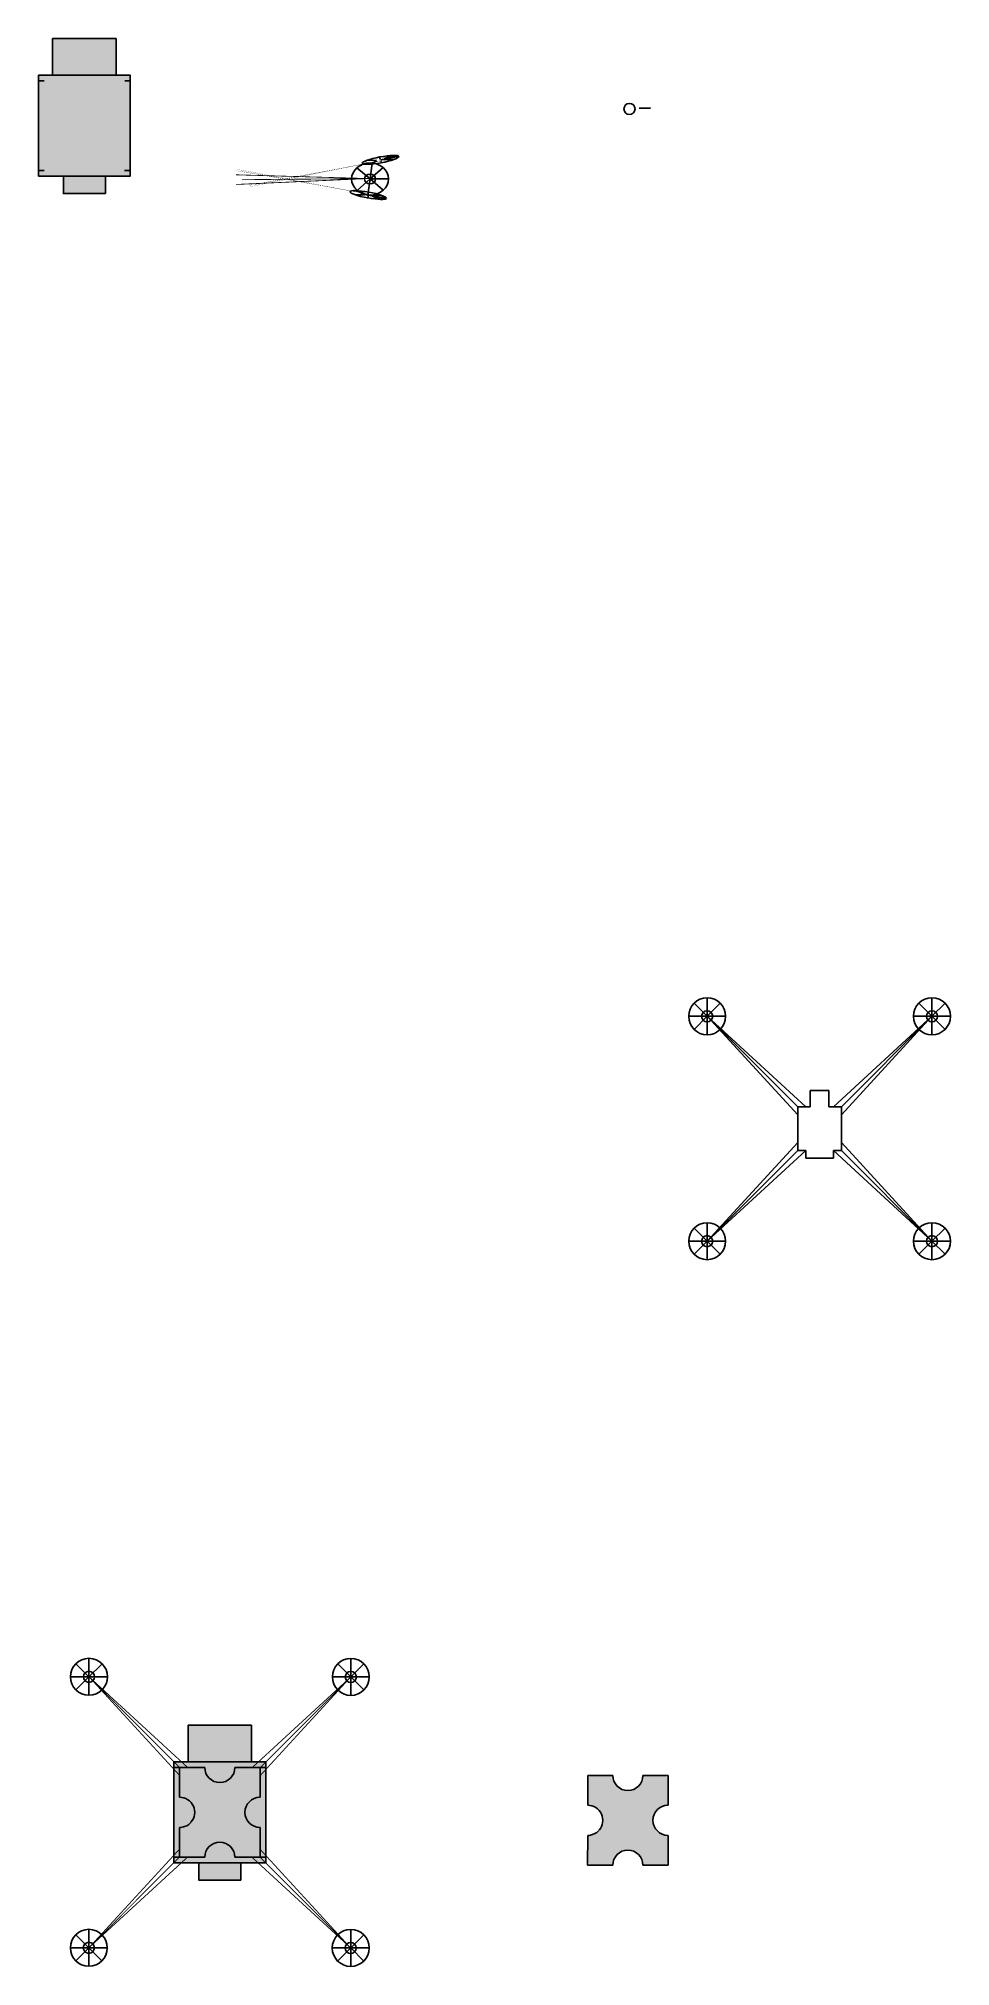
# Model space of a CAD drawing. Header units: inches. Extents: x 1084 to 30341, y 1654 to 63483.
import ezdxf

# ---------------------------------------------------------------- set-up
doc = ezdxf.new("R2010")
doc.units = ezdxf.units.IN
doc.header["$MEASUREMENT"] = 0
doc.layers.get('0').update_dxf_attribs({"true_color": 0xc2ced6})
pattern_1 = [(45, (4054.63583, -1e-11), (-0.0883883476, 0.0883883476), [])]
pattern_2 = [(45, (-290.38935, 54094.93544), (-0.0883883476, 0.0883883476), [])]

msp = doc.modelspace()

# ---------------------------------------------------------------- hatches: boundary and pattern name
h = msp.add_hatch()
h.set_pattern_fill('ANSI31', color=256)
h.set_pattern_definition(pattern_2)
h.paths.add_polyline_path([(3576, 63483), (1535, 63483), (1535, 62307), (3576, 62307)])
h = msp.add_hatch()
h.set_pattern_fill('ANSI31', color=256)
h.set_pattern_definition(pattern_2)
h.paths.add_polyline_path([(4027, 62307), (1084, 62307), (1084, 59072), (4027, 59072)])
h = msp.add_hatch()
h.set_pattern_fill('ANSI31', color=256)
h.set_pattern_definition(pattern_2)
h.paths.add_polyline_path([(3227, 59072), (1884, 59072), (1884, 58513), (3227, 58513)])
h = msp.add_hatch()
h.set_pattern_fill('ANSI31', color=256)
h.set_pattern_definition(pattern_1)
h.paths.add_polyline_path([(7921, 9388), (5880, 9388), (5880, 8212), (7921, 8212)])
h = msp.add_hatch()
h.set_pattern_fill('ANSI31', color=256)
h.set_pattern_definition(pattern_1)
h.paths.add_polyline_path([(8372, 8212), (5429, 8212), (5429, 4978), (8372, 4978)])
at = {"true_color": 0x828282}
h = msp.add_hatch(dxfattribs=at)
h.set_pattern_fill('ANSI31', color=8)
h.set_pattern_definition([(45, (-13090.49616, 255.20282), (-0.08838834765, 0.08838834765), [])])
h.paths.add_polyline_path([(8194, 7960, -0.414437), (8124, 8031), (7384, 8035, -1), (6417, 8035), (5681, 8035, -0.414214), (5611, 7964), (5611, 7079, -0.644241), (5975, 6277, -0.012097), (5960, 6259, -0.15736), (5698, 6119, -0.044936), (5611, 6111), (5607, 5230, -0.414437), (5677, 5159), (6417, 5155, -1), (7384, 5155), (8120, 5155, -0.414214), (8190, 5225), (8190, 6111, -1), (8190, 7079)])
h = msp.add_hatch()
h.set_pattern_fill('ANSI31', color=256)
h.paths.add_polyline_path([(21284, 7705, -0.414437), (21214, 7776), (20475, 7779, -1), (19507, 7779), (18772, 7779, -0.414214), (18702, 7709), (18702, 6824, -0.644241), (19066, 6021, -0.012097), (19050, 6004, -0.15736), (18788, 5864, -0.044936), (18702, 5856), (18698, 4974, -0.414437), (18768, 4904), (19507, 4900, -1), (20475, 4900), (21210, 4900, -0.414214), (21280, 4970), (21280, 5856, -1), (21280, 6824)])
h = msp.add_hatch()
h.set_pattern_fill('ANSI31', color=256)
h.set_pattern_definition(pattern_1)
h.paths.add_polyline_path([(7572, 4978), (6229, 4978), (6229, 4418), (7572, 4418)])

# ---------------------------------------------------------------- linework, layer by layer
at = {"color": 250}
for p, q in [((1084, 62129, 41), (1084, 62307, 41)), ((1266, 62129, 41), (1084, 62129, 41)), ((4027, 62307, 41), (3801, 62307, 41)), ((4027, 62125, 41), (3849, 62125, 41)), ((4027, 62307, 41), (4027, 61943, 41)), ((4027, 62307, 41), (4027, 62125, 41)), ((1084, 59072, 41), (1084, 59254, 41)), ((1084, 59254, 41), (1262, 59254, 41)), ((1084, 59072, 41), (1884, 59072, 41)), ((3227, 59072, 41), (4027, 59072, 41)), ((3845, 59250, 41), (4027, 59250, 41)), ((4027, 59072, 41), (3849, 59072, 41)), ((4027, 59254, 41), (4027, 59072, 41)), ((4027, 59250, 41), (4027, 59072, 41)), ((5429, 8035), (5429, 8212)), ((8372, 8212), (8146, 8212)), ((8372, 8212), (8372, 7848)), ((8372, 8212), (8372, 8030)), ((5611, 8035), (5429, 8035)), ((8372, 8030), (8194, 8030)), ((5429, 4978), (5429, 5160)), ((5429, 5160), (5607, 5160)), ((5429, 4978), (6229, 4978)), ((7572, 4978), (8372, 4978)), ((8190, 5155), (8372, 5155)), ((8372, 4978), (8194, 4978)), ((8372, 5160), (8372, 4978)), ((8372, 5155), (8372, 4978))]:
    msp.add_line(p, q, dxfattribs=at)
at = {"color": 3, "extrusion": (0.058767, -0.15094, -0.986795)}
for p, q in [((11924, 59588, 2499), (11616, 59577, 2778)), ((11940, 59551, 2251), (11672, 59451, 1951)), ((12044, 59620, 2555), (12013, 59696, 2962)), ((12066, 59566, 2205), (12089, 59534, 1790)), ((12170, 59636, 2509), (12439, 59735, 2809)), ((12187, 59598, 2261), (12495, 59610, 1982)), ((12230, 59627, 2387), (12632, 59734, 2397))]:
    msp.add_line(p, q, dxfattribs=at)
at = {"color": 3, "extrusion": (1.39888e-14, -0.5, 0.866025)}
msp.add_line((11721, 58980, 1146), (11793, 59490, 1440), dxfattribs=at)
at = {"color": 3, "extrusion": (-0.180836, 0.970539, -0.159223)}
for q in [(12637, 59705, 2402), (12495, 59610, 1982)]:
    msp.add_line((12055, 59593, 2380), q, dxfattribs=at)
at = {"color": 3, "extrusion": (1.39276e-14, -0.5, 0.866025)}
for q in [(11298, 59339, 1354), (11306, 58613, 935), (12136, 59346, 1358), (12314, 58985, 1149), (12144, 58620, 939)]:
    msp.add_line((11721, 58980, 1146), q, dxfattribs=at)
at = {"extrusion": (1.39276e-14, -0.5, 0.866025)}
for q in [(11298, 59339, 1354), (11306, 58613, 935), (12136, 59346, 1358), (12144, 58620, 939)]:
    msp.add_line((11721, 58980, 1146), q, dxfattribs=at)
at = {"extrusion": (1.39888e-14, -0.5, 0.866025)}
msp.add_line((11649, 58470, 852), (11721, 58980, 1146), dxfattribs=at)
msp.add_line((11649, 58470, 852), (11721, 58980, 1146), dxfattribs=at)
at = {"color": 3, "extrusion": (0, 0.161892, 0.986809)}
for p, q in [((11537, 58469, -68), (11246, 58474, -364)), ((11539, 58509, 180), (11252, 58609, 464)), ((11660, 58438, -116), (11654, 58357, -524)), ((11661, 58495, 234), (11660, 58532, 649)), ((11784, 58424, -62), (12070, 58324, -346)), ((11786, 58464, 186), (12077, 58458, 482)), ((11836, 58434, 63), (12239, 58331, 77))]:
    msp.add_line(p, q, dxfattribs=at)
at = {"color": 3, "extrusion": (-0.180836, -0.970539, 0.159223)}
for q in [(12077, 58458, 482), (12244, 58360, 72)]:
    msp.add_line((11661, 58466, 59), q, dxfattribs=at)
for p, q in [((22535, 32126), (22116, 32545)), ((22535, 32126), (22535, 32719)), ((22535, 32126), (22535, 32719)), ((22535, 32126), (22954, 32545)), ((29748, 32126), (29329, 32545)), ((29748, 32126), (29748, 32719)), ((29748, 32126), (29748, 32719)), ((29748, 32126), (30167, 32545)), ((22535, 32126), (21942, 32126)), ((22535, 32126), (21942, 32126)), ((22535, 32126), (22116, 31706)), ((22535, 32126), (25443, 29218)), ((22535, 32126), (23128, 32126)), ((22535, 32126), (22535, 31533)), ((22535, 32126), (23128, 32126)), ((22535, 32126), (22954, 31706)), ((22535, 32126), (22535, 31533)), ((25443, 29218), (22535, 32126)), ((22535, 32126), (25700, 29218)), ((25443, 28961), (22535, 32126)), ((26584, 29218), (29748, 32126)), ((26841, 29218), (29748, 32126)), ((29748, 32126), (26841, 28961)), ((29748, 32126), (29155, 32126)), ((29748, 32126), (29155, 32126)), ((29748, 32126), (29329, 31706)), ((29748, 32126), (30341, 32126)), ((29748, 32126), (29748, 31533)), ((29748, 32126), (30341, 32126)), ((29748, 32126), (30167, 31706)), ((29748, 32126), (29748, 31533)), ((25443, 29218), (25842, 29218)), ((25443, 27820), (25443, 29218)), ((26441, 29218), (26841, 29218)), ((26841, 29218), (26584, 29218)), ((26841, 29218), (26584, 29218)), ((26841, 29218), (26841, 27820)), ((26841, 29218), (26841, 28961)), ((22535, 24913), (25443, 28077)), ((26841, 28077), (29748, 24913)), ((22535, 24913), (25443, 27820)), ((25443, 27820), (22535, 24913)), ((25700, 27820), (22535, 24913)), ((25700, 27820), (25443, 27820)), ((26841, 27820), (26584, 27820)), ((29748, 24913), (26584, 27820)), ((26841, 27820), (29748, 24913)), ((26841, 27820), (29748, 24913)), ((22535, 24913), (22535, 25506)), ((22535, 24913), (22535, 25506)), ((29748, 24913), (29748, 25506)), ((29748, 24913), (29748, 25506)), ((22535, 24913), (21942, 24913)), ((22535, 24913), (21942, 24913)), ((22535, 24913), (22116, 25332)), ((22535, 24913), (22116, 24493)), ((22535, 24913), (22954, 25332)), ((22535, 24913), (23128, 24913)), ((22535, 24913), (22535, 24320)), ((22535, 24913), (23128, 24913)), ((22535, 24913), (22954, 24493)), ((22535, 24913), (22535, 24320)), ((29748, 24913), (29155, 24913)), ((29748, 24913), (29155, 24913)), ((29748, 24913), (29329, 25332)), ((29748, 24913), (29329, 24493)), ((29748, 24913), (30167, 25332)), ((29748, 24913), (30341, 24913)), ((29748, 24913), (29748, 24320)), ((29748, 24913), (30341, 24913)), ((29748, 24913), (30167, 24493)), ((29748, 24913), (29748, 24320)), ((2702, 10943, 261), (2283, 11363, 261)), ((2702, 10943, 261), (2702, 11536, 261)), ((2702, 10943, 261), (3122, 11363, 261)), ((11103, 10939, 261), (10683, 11358, 261)), ((11103, 10939, 261), (11103, 11532, 261)), ((11103, 10939, 261), (11103, 11532, 261)), ((11103, 10939, 261), (11522, 11358, 261)), ((2702, 10943, 261), (2109, 10943, 261)), ((2702, 10943, 261), (2109, 10943, 261)), ((2702, 10943, 261), (2109, 10943, 261)), ((2702, 10943, 261), (2283, 10524, 261)), ((2702, 10943, 261), (2702, 10350, 261)), ((2702, 10943, 261), (3295, 10943, 261)), ((2702, 10943, 261), (2702, 10350, 261)), ((2702, 10943, 261), (2702, 10350, 261)), ((11103, 10939, 261), (10510, 10939, 261)), ((11103, 10939, 261), (10510, 10939, 261)), ((11103, 10939, 261), (11696, 10939, 261)), ((11103, 10939, 261), (11522, 10520, 261)), ((11103, 10939, 261), (11103, 10346, 261)), ((11103, 10939, 261), (11103, 10346, 261)), ((11103, 10939, 261), (11696, 10939, 261)), ((2698, 2251, 261), (2279, 2670, 261)), ((2698, 2251, 261), (2698, 2844, 261)), ((2698, 2251, 261), (2698, 2844, 261)), ((11099, 2247, 261), (11099, 2840, 261)), ((11099, 2247, 261), (11099, 2840, 261)), ((11099, 2247, 261), (11518, 2666, 261)), ((2698, 2251, 261), (2105, 2251, 261)), ((2698, 2251, 261), (2105, 2251, 261)), ((2698, 2251, 261), (2279, 1831, 261)), ((2698, 2251, 261), (3291, 2251, 261)), ((2698, 2251, 261), (3118, 1831, 261)), ((2698, 2251, 261), (3291, 2251, 261)), ((2698, 2251, 261), (2698, 1658, 261)), ((11099, 2247, 261), (10506, 2247, 261)), ((11099, 2247, 261), (10506, 2247, 261)), ((11099, 2247, 261), (10679, 1827, 261)), ((11099, 2247, 261), (11691, 2247, 261)), ((11099, 2247, 261), (11099, 1654, 261)), ((11099, 2247, 261), (11691, 2247, 261)), ((11099, 2247, 261), (11518, 1827, 261)), ((11099, 2247, 261), (11099, 1654, 261))]:
    msp.add_line(p, q)
at = {"color": 7}
for p, q in [((25842, 29218), (25842, 29748)), ((25842, 29748), (26441, 29748)), ((26441, 29218), (26441, 29748)), ((25700, 29218), (25842, 29218)), ((26441, 29218), (26584, 29218)), ((26841, 28961), (26841, 28928)), ((26841, 28110), (26841, 28077)), ((25700, 27820), (25700, 27572)), ((25700, 27572), (26584, 27572)), ((26584, 27820), (26584, 27572))]:
    msp.add_line(p, q, dxfattribs=at)
at = {"color": 250, "extrusion": (-0.180836, 0.970539, -0.159223), "const_width": 30}
for points, elevation in [([(-22765, 11326), (-18468, 11346)], 55243), ([(-22765, 11326), (-18482, 10982)], 55253), ([(-22765, 11326), (-18657, 11171)], 55253)]:
    msp.add_lwpolyline(points, dxfattribs=dict(at, elevation=elevation))
at = {"color": 250, "extrusion": (1.39276e-14, -0.5, 0.866025), "const_width": 30}
for points, elevation in [([(11719, 51651), (7424, 51791)], -28522), ([(11719, 51651), (7428, 51428)], -28532), ([(11719, 51651), (7608, 51611)], -28522)]:
    msp.add_lwpolyline(points, dxfattribs=dict(at, elevation=elevation))
at = {"color": 250, "extrusion": (-0.180836, -0.970539, 0.159223), "const_width": 30}
for points, elevation in [([(752, 9550), (-3536, 9274)], -58878), ([(752, 9550), (-3544, 9637)], -58868), ([(752, 9550), (-3358, 9459)], -58868)]:
    msp.add_lwpolyline(points, dxfattribs=dict(at, elevation=elevation))
at = {"color": 250, "const_width": 30}
for points, elevation in [([(2704, 10942), (5868, 8035)], 226), ([(2704, 10942), (5611, 8035)], 236), ([(2704, 10942), (5611, 7778)], 236), ([(11101, 10938), (7937, 8030)], 236), ([(11101, 10938), (8194, 7773)], 226), ([(11101, 10938), (8194, 8030)], 236), ([(2700, 2252), (5607, 5417)], 226), ([(2700, 2252), (5607, 5160)], 236), ([(2700, 2252), (5864, 5160)], 236), ([(11097, 2248), (7933, 5155)], 226), ([(11097, 2248), (8190, 5412)], 236), ([(11097, 2248), (8190, 5155)], 236)]:
    msp.add_lwpolyline(points, dxfattribs=dict(at, elevation=elevation))
at = {"color": 250}
msp.add_lwpolyline([(6900, 8212), (8372, 8212)], dxfattribs=at)
at = {"color": 250, "elevation": 439}
for points in [[(5611, 8035), (5611, 7079)], [(5611, 8035), (6417, 8035)], [(5611, 8035), (6417, 8035)], [(5611, 8035), (5611, 7079)], [(8194, 8030), (7384, 8035)], [(8194, 8030), (7384, 8035)], [(8194, 8030), (8190, 7079)], [(8194, 8030), (8190, 7079)], [(18702, 7779), (18702, 6824)], [(18702, 7779), (19507, 7779)], [(21284, 7775), (20475, 7779)], [(21284, 7775), (21280, 6824)], [(5607, 5160), (5611, 6111)], [(5607, 5160), (5611, 6111)], [(8190, 5155), (8190, 6111)], [(8190, 5155), (8190, 6111)], [(18698, 4904), (18702, 5856)], [(21280, 4900), (21280, 5856)], [(5607, 5160), (6417, 5155)], [(5607, 5160), (6417, 5155)], [(8190, 5155), (7384, 5155)], [(8190, 5155), (7384, 5155)], [(18698, 4904), (19507, 4900)], [(21280, 4900), (20475, 4900)]]:
    msp.add_lwpolyline(points, dxfattribs=at)
at = {"color": 250}
for points in [[(1535, 62307, 41), (1535, 63483, 41), (3576, 63483, 41)], [(3576, 62307, 41), (3576, 63483, 41)], [(1084, 62307, 41), (4027, 62307, 41), (4027, 59072, 41), (1084, 59072, 41)], [(1084, 62307, 41), (1084, 59072, 41)], [(1084, 62307, 41), (1535, 62307, 41)], [(3576, 62307, 41), (4027, 62307, 41)], [(1884, 59072, 41), (1884, 58513, 41), (3227, 58513, 41)], [(3227, 59072, 41), (3227, 58513, 41)], [(5880, 8212, 0), (5880, 9388, 0), (7921, 9388, 0)], [(7921, 8212, 0), (7921, 9388, 0)], [(5429, 8212, 0), (5429, 4978, 0)], [(5429, 8212, 0), (8372, 8212, 0), (8372, 4978, 0), (5429, 4978, 0)], [(5429, 8212, 0), (5880, 8212, 0)], [(7921, 8212, 0), (8372, 8212, 0)], [(6229, 4978, 0), (6229, 4418, 0), (7572, 4418, 0)], [(7572, 4978, 0), (7572, 4418, 0)]]:
    msp.add_polyline3d(points, dxfattribs=at)
for centre, radius in [((20043, 61227, 1140), 178), ((22535, 32126), 593), ((22535, 32126), 178), ((29748, 32126), 593), ((29748, 32126), 178), ((22535, 24913), 593), ((29748, 24913), 593), ((22535, 24913), 178), ((29748, 24913), 178), ((2702, 10943, 261), 593), ((11103, 10939, 261), 593), ((2702, 10943, 261), 178), ((11103, 10939, 261), 178), ((2698, 2251, 261), 593), ((11099, 2247, 261), 593), ((2698, 2251, 261), 178), ((11099, 2247, 261), 178)]:
    msp.add_circle(centre, radius)
at = {"extrusion": (0, 1, -1.83697e-16)}
msp.add_circle((-20531, 1116, 61251), 178, dxfattribs=at)
at = {"extrusion": (1.39276e-14, -0.5, 0.866025)}
for radius in [593, 178]:
    msp.add_circle((11721, 51651, -28497), radius, dxfattribs=at)
at = {"extrusion": (-0.180836, 0.970539, -0.159223)}
msp.add_circle((-22767, 11326, 55278), 593, dxfattribs=at)
at = {"extrusion": (-0.180836, -0.970539, 0.159223)}
msp.add_circle((754, 9550, -58843), 593, dxfattribs=at)
at = {"color": 250}
for centre, start, end in [((6900, 8035, 439), 180, 0), ((19991, 7779, 439), 180, 0), ((5611, 6595, 439), 318.83482, 90), ((8190, 6595, 439), 90, 270), ((18702, 6340, 439), 318.83482, 90), ((21280, 6340, 439), 90, 270), ((5611, 6595, 439), 280.29168, 316.06251), ((5611, 6595, 439), 280.29168, 316.06251), ((5611, 6595, 439), 316.06251, 318.36315), ((5611, 6595, 439), 316.06251, 318.36315), ((5611, 6595, 439), 270, 280.26568), ((6900, 5155, 439), 0, 180), ((18702, 6340, 439), 270, 280.26568), ((18702, 6340, 439), 280.29168, 316.06251), ((18702, 6340, 439), 316.06251, 318.36315), ((19991, 4900, 439), 0, 180)]:
    msp.add_arc(centre, 484, start, end, dxfattribs=at)

doc.saveas('drawing.dxf')
